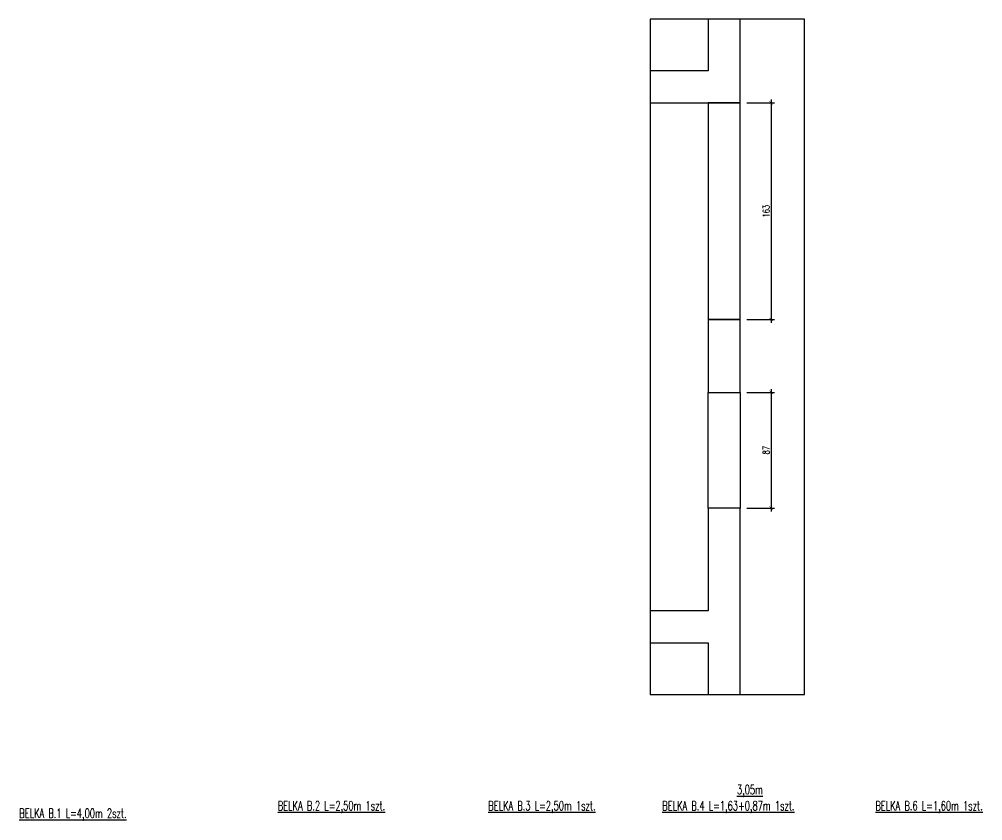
# Model space of a CAD drawing. Header units: millimetres. Extents: x -24587 to 37983, y -70862 to 338.
# Drawn here: x 28686 to 29410, y -55174 to -54572 of the extents above; entities that cross this region are included whole.
import ezdxf

# ---------------------------------------------------------------- set-up
doc = ezdxf.new("R2010")
doc.units = ezdxf.units.MM
doc.header["$LTSCALE"] = 50
doc.layers.get('Defpoints').update_dxf_attribs({"color": 251})
doc.layers.add('__NIEDRUK__', color=54, linetype='Continuous', plot=False)
for name, color, linetype in [('K-NADPROŻA', 61, 'Continuous'), ('K-SCIANY', 2, 'Continuous'), ('K-SŁUPY', 131, 'Continuous'), ('K-TEXT 2.8mm', 101, 'Continuous'), ('K-WYMIARY', 1, 'Continuous')]:
    doc.layers.add(name, color=color, linetype=linetype)
doc.styles.add('text 2.8mm', font='romans.shx', dxfattribs={"width": 0.65})
doc.styles.add('WYM1', font='romanszb.shx', dxfattribs={"width": 0.6})
doc.dimstyles.new('CM100', dxfattribs={"dimscale": 5, "dimtxt": 2, "dimasz": 1, "dimexe": 1, "dimexo": 2, "dimgap": 0.5, "dimtad": 1, "dimrnd": 0.5, "dimdsep": 46, "dimtxsty": 'WYM1', "dimblk": 'OBLIQUE', "dimcen": 0, "dimdle": 1, "dimclrd": 253, "dimclre": 251, "dimclrt": 30, "dimadec": 0, "dimazin": 0, "dimtfac": 1, "dimtix": 1, "dimtmove": 0, "dimatfit": 0, "dimfxl": 1, "dimtfillclr": 256, "dimtolj": 1, "dimarcsym": 0})

# ---------------------------------------------------------------- blocks, each defined once
blk = doc.blocks.new('_ArchTick')
at = {"color": 0, "linetype": 'ByBlock', "const_width": 0.15}
blk.add_lwpolyline([(-0.5, -0.5), (0.5, 0.5)], dxfattribs=at)
blk = doc.blocks.new('*D577')
at = {"layer": 'Defpoints', "color": 0, "transparency": 16777216}
for p in [(29227.63, -54634.4), (29227.63, -54797.4), (29250.93, -54797.4)]:
    blk.add_point(p, dxfattribs=at)
at = {"layer": 'K-WYMIARY', "color": 253, "lineweight": -2, "transparency": 16777216}
blk.add_line((29250.93, -54631.9), (29250.93, -54799.9), dxfattribs=at)
at = {"layer": 'K-WYMIARY', "color": 251, "lineweight": -2, "transparency": 16777216}
for p, q in [((29232.63, -54634.4), (29253.43, -54634.4)), ((29232.63, -54797.4), (29253.43, -54797.4))]:
    blk.add_line(p, q, dxfattribs=at)
at = {"layer": 'K-WYMIARY', "color": 253, "lineweight": -2, "transparency": 16777216, "xscale": 2.5, "yscale": 2.5, "zscale": 2.5}
for p, rotation in [((29250.93, -54634.4), 90), ((29250.93, -54797.4), 270)]:
    blk.add_blockref('_ArchTick', p, dxfattribs=dict(at, rotation=rotation))
at = {"layer": 'K-WYMIARY', "color": 30, "transparency": 16777216, "insert": (29247.18, -54715.9), "char_height": 5, "attachment_point": 5, "rotation": 90, "style": 'WYM1'}
blk.add_mtext('\\A1;163', dxfattribs=at)
blk = doc.blocks.new('*D578')
at = {"layer": 'Defpoints', "color": 0, "transparency": 16777216}
for p in [(29227.63, -54852.15), (29227.63, -54939.15), (29250.93, -54939.15)]:
    blk.add_point(p, dxfattribs=at)
at = {"layer": 'K-WYMIARY', "color": 253, "lineweight": -2, "transparency": 16777216}
blk.add_line((29250.93, -54849.65), (29250.93, -54941.65), dxfattribs=at)
at = {"layer": 'K-WYMIARY', "color": 251, "lineweight": -2, "transparency": 16777216}
for p, q in [((29232.63, -54852.15), (29253.43, -54852.15)), ((29232.63, -54939.15), (29253.43, -54939.15))]:
    blk.add_line(p, q, dxfattribs=at)
at = {"layer": 'K-WYMIARY', "color": 253, "lineweight": -2, "transparency": 16777216, "xscale": 2.5, "yscale": 2.5, "zscale": 2.5}
for p, rotation in [((29250.93, -54852.15), 90), ((29250.93, -54939.15), 270)]:
    blk.add_blockref('_ArchTick', p, dxfattribs=dict(at, rotation=rotation))
at = {"layer": 'K-WYMIARY', "color": 30, "transparency": 16777216, "insert": (29247.18, -54895.65), "char_height": 5, "attachment_point": 5, "rotation": 90, "style": 'WYM1'}
blk.add_mtext('\\A1;87', dxfattribs=at)

msp = doc.modelspace()

# ---------------------------------------------------------------- linework, layer by layer
msp.add_lwpolyline([(29276.071, -54571.624), (29159.931, -54571.624), (29159.931, -55079.383), (29276.071, -55079.383)], close=True)
at = {"layer": 'K-NADPROŻA'}
for points in [[(29203.629, -54797.4), (29227.629, -54797.4), (29227.629, -54634.4), (29203.629, -54634.4)], [(29203.629, -54852.149), (29227.629, -54852.149), (29227.629, -54939.149), (29203.629, -54939.149)]]:
    msp.add_lwpolyline(points, close=True, dxfattribs=at)
at = {"layer": 'K-SCIANY'}
for points in [[(29159.931, -54634.4), (29227.629, -54634.4), (29227.629, -54571.624)], [(29203.629, -54571.624), (29203.629, -54610.4), (29159.931, -54610.4)], [(29227.629, -55079.383), (29227.629, -54939.149), (29203.629, -54939.149), (29203.629, -55016.4), (29159.931, -55016.4)], [(29159.931, -55040.4), (29203.629, -55040.4), (29203.629, -55079.383)]]:
    msp.add_lwpolyline(points, dxfattribs=at)
at = {"layer": 'K-SŁUPY'}
msp.add_lwpolyline([(29203.629, -54852.149), (29227.629, -54852.149), (29227.629, -54797.4), (29203.629, -54797.4)], close=True, dxfattribs=at)

# ---------------------------------------------------------------- texts
at = {"layer": '__NIEDRUK__', "style": 'text 2.8mm', "width": 0.65}
msp.add_text('%%U3,05m', height=7, dxfattribs=at).set_placement((29225.305, -55154.367))
at = {"layer": 'K-TEXT 2.8mm', "style": 'text 2.8mm', "width": 0.65}
for s, p in [('%%UBELKA B.2 L=2,50m 1szt.', (28880.074, -55166.516)), ('%%UBELKA B.3 L=2,50m 1szt.', (29038.307, -55166.516)), ('%%UBELKA B.4 L=1,63+0,87m 1szt.', (29169.131, -55166.516)), ('%%UBELKA B.6 L=1,60m 1szt.', (29329.34, -55166.516)), ('%%UBELKA B.1 L=4,00m 2szt.', (28685.695, -55172.135))]:
    msp.add_text(s, height=7, dxfattribs=at).set_placement(p)

# ---------------------------------------------------------------- dimensions: what is measured, and where the dimension line sits
at = {"layer": 'K-WYMIARY'}
for base, p1, p2, picture, middle in [((29250.931, -54797.4), (29227.629, -54634.4), (29227.629, -54797.4), '*D577', (29247.181, -54715.9)), ((29250.931, -54939.149), (29227.629, -54852.149), (29227.629, -54939.149), '*D578', (29247.181, -54895.649))]:
    dim = msp.add_linear_dim(base=base, p1=p1, p2=p2, angle=90, dimstyle='CM100', override={"dimscale": 2.5, "dimblk": 'ArchTick'}, dxfattribs=at)
    dim.commit()
    dim.dimension.update_dxf_attribs({"geometry": picture, "text_midpoint": middle})

doc.saveas('drawing.dxf')
